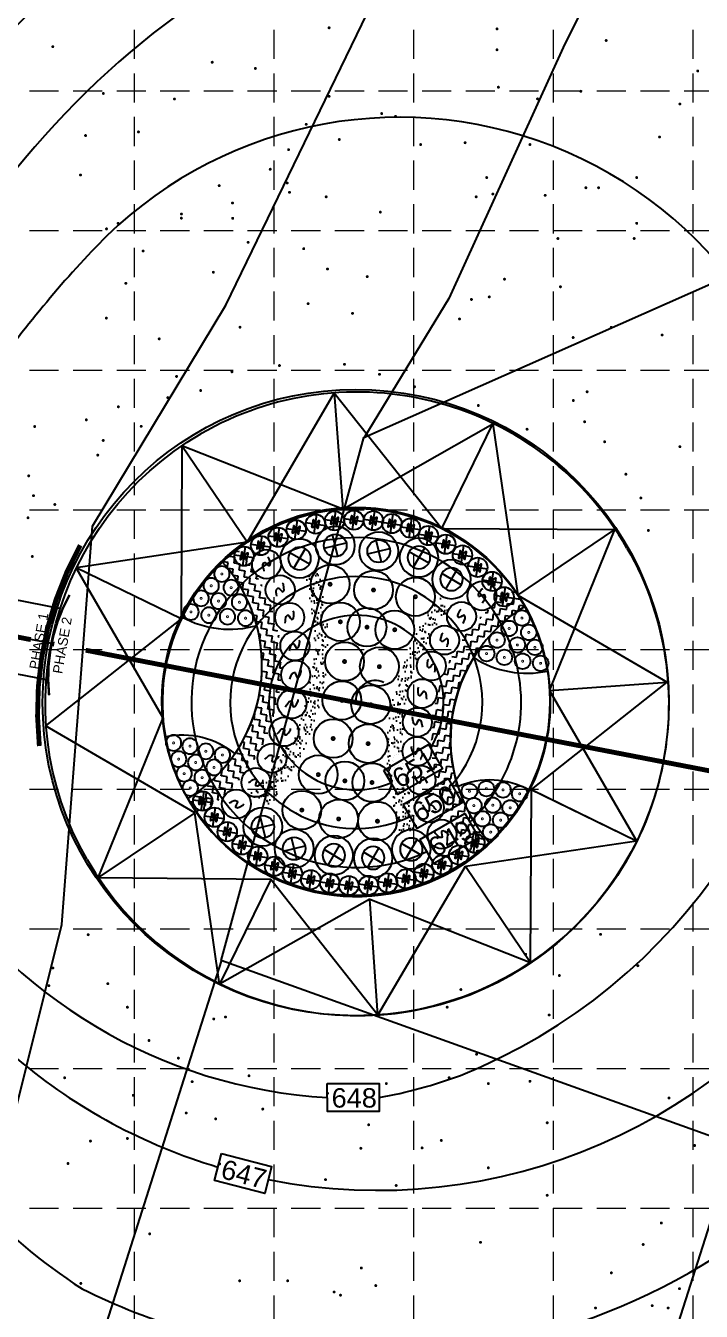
# Model space of a CAD drawing. Header units: inches. Extents: x 2525137 to 2526060, y 7086153 to 7086731.
# Drawn here: x 2525673.7 to 2525743.4, y 7086416.7 to 7086549.3 of the extents above; entities that cross this region are included whole.
import ezdxf

# ---------------------------------------------------------------- set-up
doc = ezdxf.new("R2010")
doc.units = ezdxf.units.IN
doc.header["$MEASUREMENT"] = 0
for name, pattern in [('ARCHSP(flr1-1)$0$CLUB$0$HIDDEN2', [0.1875, 0.125, -0.0625]), ('CENTERX2', [4, 2.5, -0.5, 0.5, -0.5]), ('HIDDEN', [0.375, 0.25, -0.125])]:
    doc.linetypes.add(name, pattern=pattern)
for name, color, linetype in [('E-BREAKLINE', 5, 'Continuous'), ('GRID', 254, 'HIDDEN'), ('HS-CJ', 1, 'Continuous'), ('HS-PHASE2HATCH', 14, 'Continuous'), ('HS-PHASELINE', 14, 'Continuous'), ('HS-PHASELRG', 1, 'Continuous'), ('hs-sidewalk', 3, 'Continuous'), ('HS-WALKCL', 14, 'CENTERX2'), ('LS-CB', 7, 'Continuous'), ('LS-CONTTXT', 14, 'Continuous'), ('ls-defpoint', 6, 'Continuous'), ('LS-DYH', 7, 'Continuous'), ('LS-GRASS', 7, 'Continuous'), ('ls-groundcover', 14, 'Continuous'), ('LS-JSG', 7, 'Continuous'), ('LS-LIR', 15, 'Continuous'), ('LS-LOR', 2, 'Continuous'), ('LS-MPL', 7, 'Continuous'), ('PC', 35, 'Continuous')]:
    doc.layers.add(name, color=color, linetype=linetype)
doc.styles.get("Standard").update_dxf_attribs({"font": 'ARIAL.TTF'})

# ---------------------------------------------------------------- blocks, each defined once
blk = doc.blocks.new('GRASS')
at = {"layer": 'LS-GRASS', "const_width": 0.15}
blk.add_lwpolyline([(-0.07500000000004547, 0, 1), (0.07500000000004547, 0, 1)], format="xyb", close=True, dxfattribs=at)
blk = doc.blocks.new('DYH')
at = {"layer": 'LS-DYH', "color": 15}
for p, q in [((0, -1.000000000029104), (0, 0.9999999999708962)), ((-1, -2.91038304567337e-11), (1, -2.91038304567337e-11))]:
    blk.add_line(p, q, dxfattribs=at)
at = {"layer": 'LS-DYH'}
blk.add_circle((0, -2.91038304567337e-11), 1, dxfattribs=at)
for points, start_tangent in [([(0, -2.91038304567337e-11), (-0.3085591752860637, 0.4094454002060957), (-0.3085591752860637, -2.91038304567337e-11)], (-0.4712836108171112, 0.8819817221321458)), ([(0, 0), (-0.3085591752860637, -0.4094454002351995), (-0.3085591752860637, 0)], (-0.4712836108171112, -0.8819817221321458)), ([(0, -2.91038304567337e-11), (0.3085591752860637, 0.4094454002060957), (0.3085591752860637, -2.91038304567337e-11)], (0.4712836108171112, 0.8819817221321458)), ([(0, 0), (0.3085591752860637, -0.4094454002351995), (0.3085591752860637, 0)], (0.4712836108171112, -0.8819817221321458))]:
    blk.add_spline(points, degree=3, dxfattribs=dict(at, start_tangent=start_tangent))
blk = doc.blocks.new('JSG')
blk.add_circle((0, 0), 2)
at = {"layer": 'LS-JSG', "color": 14}
for p, q in [((-1.166666666665151, 0), (1.16666666666697, -3.637978807091713e-12)), ((-9.094947017729282e-13, -1.166666666667879), (9.094947017729282e-13, 1.166666666667879))]:
    blk.add_line(p, q, dxfattribs=at)
blk.add_circle((0, 0), 1.166666666665855, dxfattribs=at)
blk = doc.blocks.new('CB')
at = {"layer": 'LS-CB', "color": 15, "const_width": 0.09999999999999999, "flags": 128}
blk.add_lwpolyline([(-0.09999999999999432, 0, 1), (0.09999999999999432, 0, 1)], format="xyb", close=True, dxfattribs=at)
at = {"layer": 'LS-CB'}
blk.add_circle((0, 0), 0.8, dxfattribs=at)

msp = doc.modelspace()

# ---------------------------------------------------------------- hatches: boundary and pattern name
at = {"layer": 'ls-groundcover'}
h = msp.add_hatch(dxfattribs=at)
h.set_pattern_fill('AR-SAND', color=256, scale=0.5, style=0)
h.set_pattern_definition([(37.50000000000001, (101.012099572923, 283.4567779321223), (-0.03149667905480408, 0.9634118845065793), [0, -0.76, 0, -0.85, 0, -0.8125]), (7.499999999999999, (101.012099572923, 283.4567779321223), (0.8848883526338636, 1.41107303261487), [0, -0.41, 0, -0.685, 0, -0.2625]), (327.5, (100.3970995726995, 283.4567779321223), (1.557070930875748, 0.002829526768482249), [0, -0.25, 0, -0.9, 0, -1.175]), (317.5, (100.3970995726995, 283.4567779321223), (1.503063302286147, 0.4388377824671246), [0, -0.125, 0, -0.59, 0, -0.675])])
edge = h.paths.add_edge_path()
edge.add_arc((2525678.264651628, 7086485.85730562), 26.6028936948572, 319.7203589103082, 375.2752324416162)
edge.add_line((2525703.927702178, 7086492.865999466), (2525702.402875371, 7086492.372453983))
edge.add_arc((2525681.620625226, 7086485.70627552), 21.82521148528444, 314.3023443673337, 377.7843226526849, ccw=False)
edge.add_line((2525696.864325651, 7086470.086753961), (2525698.573983763, 7086468.674611386))
edge.add_line((2525698.573983764, 7086468.674611385), (2525698.559948826, 7086468.658036315))
h = msp.add_hatch(dxfattribs=at)
h.set_pattern_fill('AR-SAND', color=256, scale=0.5, style=0)
h.set_pattern_definition([(37.50000000000001, (105.5541846877895, 282.5786763876677), (-0.03149667905480408, 0.9634118845065793), [0, -0.76, 0, -0.85, 0, -0.8125]), (7.499999999999999, (105.5541846877895, 282.5786763876677), (0.8848883526338636, 1.41107303261487), [0, -0.41, 0, -0.685, 0, -0.2625]), (327.5, (104.939184687566, 282.5786763876677), (1.557070930875748, 0.002829526768482249), [0, -0.25, 0, -0.9, 0, -1.175]), (317.5, (104.939184687566, 282.5786763876677), (1.503063302286147, 0.4388377824671246), [0, -0.125, 0, -0.59, 0, -0.675])])
edge = h.paths.add_edge_path()
edge.add_arc((2525737.579820484, 7086474.414587704), 26.6028936948572, 142.8867370134107, 198.4416105447188, ccw=False)
edge.add_line((2525716.365495204, 7086490.466576859), (2525717.597308059, 7086489.441237391))
edge.add_arc((2525734.408493704, 7086475.522764286), 21.82521148528444, 140.3776468023421, 203.8596250876932)
edge.add_line((2525714.448481785, 7086466.694526604), (2525712.336215731, 7086466.019686156))
edge.add_line((2525712.336215731, 7086466.019686156), (2525712.343077848, 7086465.999079755))
at = {"layer": 'LS-LIR'}
h = msp.add_hatch(dxfattribs=at)
h.set_pattern_fill('ZIGZAG', scale=5, angle=-8.35572367637687, style=0)
h.set_pattern_definition([(171.6442763236231, (3995151.165297314, -291488.7365134638), (-0.5275415115120135, 0.7091896457447897), [0.6249999999999996, -0.6249999999999996]), (81.64427632362313, (3995150.546931735, -291488.6456893971), (0.7091896457447896, 0.5275415115120135), [0.625, -0.625])])
edge = h.paths.add_edge_path()
edge.add_line((2525691.516668735, 7086467.911784443), (2525690.439134725, 7086469.596926116))
edge.add_arc((2525681.955216427, 7086483.308462232), 16.12399120394773, 301.7468643757194, 401.5416882817192)
edge.add_line((2525694.023594974, 7086494.001325817), (2525695.54018506, 7086495.305448704))
edge.add_arc((2525681.955216444, 7086483.308462237), 18.12399118880063, 301.84059087964306, 401.4479617412353, ccw=False)
h = msp.add_hatch(dxfattribs=at)
h.set_pattern_fill('ZIGZAG', scale=5, angle=-8.35572367637687, style=0)
h.set_pattern_definition([(351.6442763236231, (-1003222.36341466, 442660.4925744031), (0.7091896457447897, 0.5275415115120135), [0.625, -0.625]), (81.64427632362313, (-1003221.745049081, 442660.4017503364), (-0.5275415115120133, 0.7091896457447897), [0.625, -0.625])])
edge = h.paths.add_edge_path()
edge.add_line((2525720.063613992, 7086463.718876944), (2525721.580204078, 7086465.022999832))
edge.add_arc((2525733.648582626, 7086475.715863414), 16.12399120394773, 121.74686436552699, 221.5416882715269, ccw=False)
edge.add_line((2525725.164664329, 7086489.427399533), (2525724.08713032, 7086491.112541205))
edge.add_arc((2525733.648582611, 7086475.715863424), 18.12399118880063, 121.840590906011, 221.4479617676032)

# ---------------------------------------------------------------- linework, layer by layer
for centre in [(2525698.552578122, 7086493.778830687), (2525699.953432083, 7086491.129284695), (2525720.762983606, 7086490.516619095), (2525700.934477466, 7086488.297317933), (2525718.65941269, 7086488.381794704), (2525716.905464327, 7086485.951537326), (2525701.472831377, 7086485.348986058), (2525715.542049382, 7086483.282532742), (2525701.555936703, 7086482.353058942), (2525714.600969526, 7086480.437035512), (2525701.181855014, 7086479.379416618), (2525714.104175454, 7086477.481416891), (2525700.359311768, 7086476.497419327), (2525699.107492796, 7086473.774289685), (2525714.063254894, 7086474.484616716), (2525697.455596788, 7086471.273544724), (2525714.47916232, 7086471.516535385), (2525695.442154238, 7086469.053514346), (2525715.342196684, 7086468.646403425), (2525716.632227703, 7086465.941166697)]:
    msp.add_circle(centre, 1.5)
msp.add_arc((2525709.75945521, 7086479.773429251), 2.005115974797174, 64.34314265636716, 183.7836271618424)
at = {"layer": 'E-BREAKLINE', "color": 35, "linetype": 'Continuous', "lineweight": -3}
for points in [[(2525818.365570001, 7086566.81806001, 647.7341400000005), (2525818.365570001, 7086566.81806001, 647.7341400000005), (2525816.744790001, 7086514.043690009, 646.64168), (2525815.988110004, 7086503.685760006, 646.30639), (2525798.880750005, 7086437.266330007, 645.18164), (2525784.540570003, 7086389.773250009, 644.26549), (2525769.897420003, 7086360.164610003, 643.9888100000003), (2525730.666420003, 7086364.870080009, 643.3349400000004), (2525718.311410003, 7086339.144120003, 642.3710600000002), (2525664.452380003, 7086340.49882, 641.74082), (2525657.656310005, 7086353.60438001, 641.48902), (2525664.818450005, 7086406.070920003, 642.38033), (2525677.449020003, 7086456.612240009, 644.07808), (2525680.618690003, 7086497.68496001, 644.6983700000001), (2525694.352120005, 7086520.484480003, 644.57258), (2525714.336020004, 7086561.718830002, 645.4863499999999), (2525739.209900005, 7086567.222530003, 646.6153300000001), (2525818.365570001, 7086566.81806001, 647.7341400000005)], [(2525739.208500003, 7086567.224830006, 646.6234), (2525729.313740002, 7086547.439670007, 650.73498), (2525717.353490003, 7086521.176050006, 653.1433099999999), (2525708.593530003, 7086506.773420007, 653.2872)], [(2525785.552740003, 7086540.945660003, 650.0909800000002), (2525782.193450003, 7086503.859770009, 652.86653), (2525799.292030003, 7086493.729170009, 652.7986800000003), (2525783.612380004, 7086445.132980007, 654.5134700000001), (2525746.737570003, 7086433.931890006, 652.8707700000004), (2525693.866440003, 7086452.918180007, 653.2055), (2525708.568290003, 7086506.836770009, 653.28233), (2525785.552740003, 7086540.945660003, 650.0909800000002)], [(2525693.863380003, 7086452.855410007, 653.2205200000001), (2525678.199980003, 7086403.462220009, 648.2099300000004), (2525666.603920003, 7086353.810380002, 643.2679600000001), (2525664.458910003, 7086340.396610003, 641.6855200000002)], [(2525718.456320005, 7086339.020710009, 642.386), (2525725.441260003, 7086366.731520006, 644.8900699999999), (2525746.783730004, 7086433.662190002, 652.82486)]]:
    msp.add_polyline3d(points, dxfattribs=at)
at = {"layer": 'GRID', "color": 252, "linetype": 'HIDDEN', "lineweight": 0, "ltscale": 12}
for p, q in [((2525684.897713528, 7086715.387928879), (2525684.897713528, 7086211.324328709)), ((2525699.297713525, 7086715.387928879), (2525699.297713525, 7086211.324328709)), ((2525713.697713522, 7086715.387928879), (2525713.697713522, 7086211.324328709)), ((2525728.097713519, 7086715.387928879), (2525728.097713519, 7086211.324328709)), ((2525742.497713516, 7086715.387928879), (2525742.497713516, 7086211.324328709)), ((2525152.097713634, 7086542.587928704), (2526044.897713455, 7086542.587928704)), ((2525152.097713634, 7086528.18792869), (2526044.897713455, 7086528.18792869)), ((2525152.097713634, 7086513.787928674), (2526044.897713455, 7086513.787928674)), ((2525152.097713634, 7086499.38792866), (2526044.897713455, 7086499.38792866)), ((2525152.097713634, 7086484.987928646), (2526044.897713455, 7086484.987928646)), ((2525152.097713634, 7086470.587928631), (2526044.897713455, 7086470.587928631)), ((2525152.097713634, 7086456.187928616), (2526044.897713455, 7086456.187928616)), ((2525152.097713634, 7086441.787928602), (2526044.897713455, 7086441.787928602)), ((2525152.097713634, 7086427.387928587), (2526044.897713455, 7086427.387928587))]:
    msp.add_line(p, q, dxfattribs=at)
at = {"layer": 'HS-CJ', "color": 7}
for p, q in [((2525705.538750922, 7086511.438219294), (2525696.544338673, 7086496.042943628)), ((2525705.538750923, 7086511.438219292), (2525706.398861201, 7086499.462869279)), ((2525705.538750922, 7086511.438219292), (2525716.614960845, 7086497.465691309)), ((2525706.398861201, 7086499.462869277), (2525721.880414688, 7086508.26212779)), ((2525716.614960845, 7086497.46569131), (2525721.880414687, 7086508.262127792)), ((2525721.880414688, 7086508.26212779), (2525724.448441732, 7086490.597833997)), ((2525689.808535288, 7086505.988646097), (2525689.758006637, 7086488.138730552)), ((2525706.398861201, 7086499.462869277), (2525689.808535289, 7086505.988646098)), ((2525696.544338675, 7086496.042943629), (2525689.808535289, 7086505.988646099)), ((2525716.614960845, 7086497.465691309), (2525734.4446649, 7086497.340719983)), ((2525724.448441732, 7086490.597833997), (2525734.444664899, 7086497.340719984)), ((2525727.759613567, 7086480.811970626), (2525734.444664899, 7086497.340719984)), ((2525696.544338673, 7086496.042943628), (2525678.910555541, 7086493.404069453)), ((2525687.860391282, 7086477.983631497), (2525678.91055554, 7086493.404069454)), ((2525689.758006637, 7086488.138730552), (2525678.91055554, 7086493.404069454)), ((2525676.377476468, 7086485.587430319), (2525653.936497299, 7086489.925949286)), ((2525724.448441732, 7086490.597833997), (2525739.864920856, 7086481.600378271)), ((2525689.758006637, 7086488.138730552), (2525675.760683683, 7086477.116228584)), ((2525725.851207213, 7086470.544254719), (2525739.864920857, 7086481.600378274)), ((2525727.735318798, 7086480.751901957), (2525739.864920857, 7086481.600378274)), ((2525727.767739762, 7086480.695800602), (2525736.688829357, 7086465.258714508)), ((2525687.863317105, 7086477.94180468), (2525681.147481813, 7086461.425539275)), ((2525691.156250648, 7086468.149789081), (2525675.760683683, 7086477.116228584)), ((2525725.712410783, 7086470.611946143), (2525736.688829355, 7086465.258714506)), ((2525725.767421552, 7086452.694464296), (2525725.851207213, 7086470.544254719)), ((2525725.851207213, 7086470.544254719), (2525736.688829358, 7086465.258714508)), ((2525691.156250648, 7086468.149789081), (2525681.147481812, 7086461.425539274)), ((2525693.691361977, 7086450.480741321), (2525691.156250648, 7086468.149789081)), ((2525719.050160208, 7086462.652699328), (2525736.688829359, 7086465.258714509)), ((2525710.02707984, 7086447.274208335), (2525719.050160208, 7086462.652699328)), ((2525719.050160209, 7086462.652699326), (2525725.767421552, 7086452.694464294)), ((2525698.976922078, 7086461.267348724), (2525681.147481811, 7086461.425539276)), ((2525698.976922078, 7086461.267348723), (2525693.691361978, 7086450.48074132)), ((2525710.02707984, 7086447.274208334), (2525698.976922078, 7086461.267348724)), ((2525709.21159924, 7086459.252680236), (2525693.691361978, 7086450.480741321)), ((2525709.189282943, 7086459.251140081), (2525725.767421551, 7086452.694464296)), ((2525710.02707984, 7086447.274208335), (2525709.211599239, 7086459.252680234))]:
    msp.add_line(p, q, dxfattribs=at)
at = {"layer": 'HS-PHASE2HATCH', "color": 7}
for centre, radius in [((2525707.750395328, 7086479.508552591), 32.28849304086147), ((2525707.758709654, 7086479.641114123), 20.00797214267906)]:
    msp.add_circle(centre, radius, dxfattribs=at)
at = {"layer": 'HS-PHASELINE', "const_width": 0.5}
msp.add_lwpolyline([(2525679.336970322, 7086495.727510155, 0.1537446310532103), (2525675.122832434, 7086475.030042567)], format="xyb", dxfattribs=at)
at = {"layer": 'HS-PHASELRG', "color": 7, "const_width": 0.25}
msp.add_lwpolyline([(2525678.234827119, 7086490.610416793, 0.1537446310532103), (2525676.127758175, 7086480.261682999)], format="xyb", dxfattribs=at)
at = {"layer": 'hs-sidewalk', "color": 7}
for p, q in [((2525665.805438814, 7086491.450764125), (2525677.171867542, 7086489.253290282)), ((2525664.335040984, 7086484.096160117), (2525675.84023812, 7086481.871858157))]:
    msp.add_line(p, q, dxfattribs=at)
for points in [[(2525735.711345943, 7086495.432614497, 0.4142135623985404), (2525691.784175037, 7086507.221861945)], [(2525680.046832658, 7086463.32462822, -0.4136684891903864), (2525691.784175037, 7086507.221861945)], [(2525726.708311194, 7086486.03501481, 0.9999999999999999), (2525688.895501081, 7086472.989272541, 0.9999999999999999), (2525726.7083112, 7086486.03501479)], [(2525735.711345942, 7086495.4326145, -0.4142135623985404), (2525723.9220985, 7086451.505443592)], [(2525680.046832658, 7086463.32462822, 0.4136684528301929), (2525723.922098501, 7086451.505443591)]]:
    msp.add_lwpolyline(points, format="xyb", dxfattribs=at)
msp.add_circle((2525707.801906138, 7086479.512143675), 19.99999999960723, dxfattribs=at)
at = {"layer": 'hs-sidewalk', "color": 7, "extrusion": (0, 0, -1)}
for centre, major_axis, ratio, start_param, end_param in [((2525707.801895682, 7086479.512142937), (18.93295224218009, 97.93065484616103), 0.8152967275196318, 4.943308073192192, 10.76465519443489), ((2525707.801895682, 7086479.512142939), (17.79329643245326, 92.03578761583368), 0.8034990398975891, 4.815687803517199, 10.89227547291888)]:
    msp.add_ellipse(centre, major_axis=major_axis, ratio=ratio, start_param=start_param, end_param=end_param, dxfattribs=at)
at = {"layer": 'HS-WALKCL', "ltscale": 0.15}
msp.add_open_spline([(2525633.19216378, 7086504.03510045), (2525634.289252365, 7086507.937179931), (2525635.583593862, 7086511.774779497), (2525639.712793556, 7086522.205939821), (2525642.959980028, 7086528.591310309), (2525650.497963597, 7086540.437831692), (2525654.788524491, 7086545.898568865), (2525664.207346278, 7086555.617468507), (2525669.335405815, 7086559.875275047), (2525680.180470396, 7086566.962856037), (2525685.897318112, 7086569.792196135), (2525697.633592006, 7086573.861503998), (2525703.652647221, 7086575.100838613), (2525715.675945112, 7086575.908725312), (2525721.679235092, 7086575.476794495), (2525733.341394232, 7086572.959415368), (2525738.999090583, 7086570.874263049), (2525749.662499489, 7086565.171133214), (2525754.667619969, 7086561.553989453), (2525763.769387781, 7086552.992108215), (2525767.865975092, 7086548.048050455), (2525774.954015114, 7086537.097169711), (2525777.945475792, 7086531.090785331), (2525782.685633984, 7086518.323094616), (2525784.434269492, 7086511.562200013), (2525786.610764046, 7086497.624372131), (2525787.038564507, 7086490.447922519), (2525786.557127222, 7086476.035718815), (2525785.647907098, 7086468.800503219), (2525782.538772021, 7086454.62989724), (2525780.338975837, 7086447.695046525), (2525774.755647066, 7086434.470305027), (2525771.372318584, 7086428.180901495), (2525763.584557422, 7086416.562591296), (2525759.180360821, 7086411.234088148), (2525749.56232199, 7086401.810075653), (2525744.348672951, 7086397.71492219), (2525733.365298128, 7086390.97592175), (2525727.595734902, 7086388.33253127), (2525715.791138707, 7086384.649662978), (2525709.756533523, 7086383.610832273), (2525697.742102173, 7086383.20743601), (2525691.763295835, 7086383.843284874), (2525680.18938408, 7086386.759175016), (2525674.595414827, 7086389.038819372), (2525664.093700742, 7086395.109973213), (2525659.186461233, 7086398.900638406), (2525650.307543763, 7086407.780154439), (2525646.335896655, 7086412.868362695), (2525639.517588738, 7086424.072194034), (2525636.670928218, 7086430.187392595), (2525632.233068426, 7086443.132961753), (2525630.641935831, 7086449.962913961), (2525628.785756145, 7086463.996184104), (2525628.520761324, 7086471.199009492), (2525629.037687058, 7086480.462334767), (2525629.206132135, 7086482.515698127), (2525629.428105952, 7086484.565519767)], degree=3, knots=[4.8156878035172, 4.8156878035172, 4.8156878035172, 4.8156878035172, 4.942378342151576, 4.942378342151576, 5.168741964948465, 5.168741964948465, 5.395105587745354, 5.395105587745354, 5.621469210542243, 5.621469210542243, 5.847832833339131, 5.847832833339131, 6.07419645613602, 6.07419645613602, 6.300560078932909, 6.300560078932909, 6.526923701729798, 6.526923701729798, 6.753287324526687, 6.753287324526687, 6.979650947323575, 6.979650947323575, 7.206014570120464, 7.206014570120464, 7.432378192917353, 7.432378192917353, 7.658741815714242, 7.658741815714242, 7.885105438511131, 7.885105438511131, 8.11146906130802, 8.11146906130802, 8.337832684104908, 8.337832684104908, 8.564196306901797, 8.564196306901797, 8.790559929698686, 8.790559929698686, 9.016923552495575, 9.016923552495575, 9.243287175292464, 9.243287175292464, 9.469650798089353, 9.469650798089353, 9.696014420886241, 9.696014420886241, 9.92237804368313, 9.92237804368313, 10.14874166648002, 10.14874166648002, 10.37510528927691, 10.37510528927691, 10.6014689120738, 10.6014689120738, 10.82783253487069, 10.82783253487069, 10.89227547291888, 10.89227547291888, 10.89227547291888, 10.89227547291888], dxfattribs=at)
at = {"layer": 'LS-CONTTXT'}
for points in [[(2525710.634090128, 7086472.513435805), (2525715.262098629, 7086475.182928702), (2525716.70060716, 7086472.689035678), (2525712.072598657, 7086470.019542782)], [(2525712.652997178, 7086469.002916883), (2525717.28100568, 7086471.672409778), (2525718.719514211, 7086469.178516755), (2525714.091505708, 7086466.509023858)], [(2525714.36098133, 7086465.39597737), (2525718.988989831, 7086468.065470266), (2525720.427498362, 7086465.571577243), (2525715.799489859, 7086462.902084346)], [(2525704.814937248, 7086440.220379435), (2525710.157653058, 7086440.226920992), (2525710.161178105, 7086437.347893939), (2525704.818462294, 7086437.341352381)], [(2525693.897319819, 7086433.013111108), (2525699.072287132, 7086431.684815837), (2525698.356509211, 7086428.896183346), (2525693.181541896, 7086430.224478617)]]:
    msp.add_lwpolyline(points, close=True, dxfattribs=at)
at = {"layer": 'ls-defpoint', "color": 7, "linetype": 'ARCHSP(flr1-1)$0$CLUB$0$HIDDEN2', "const_width": 0.5}
for points in [[(2525352.063532574, 7086548.287108701), (2525674.252519978, 7086485.998250156)], [(2525676.383376577, 7086485.586291242), (2525676.664262511, 7086485.531987511)], [(2525679.904411902, 7086484.90556881), (2525875.518575228, 7086447.087445208)]]:
    msp.add_lwpolyline(points, dxfattribs=at)
at = {"layer": 'LS-LIR'}
for points in [[(2525689.839062449, 7086488.293620828, 0.1591426986347142), (2525688.118352083, 7086475.999972542, -0.2321613668281284), (2525695.270507419, 7086474.215271475, 0.2178421869467288), (2525697.542248911, 7086487.434902675, -0.1981068382566191), (2525689.839062449, 7086488.293620828)], [(2525727.531202078, 7086482.757488905, -0.1591426986347142), (2525725.644176657, 7086470.488268579, 0.2321613668281284), (2525718.280898003, 7086470.835559973, -0.2178421869467288), (2525719.906433192, 7086484.150104419, 0.1981068382566191), (2525727.531202078, 7086482.757488905)]]:
    msp.add_lwpolyline(points, format="xyb", close=True, dxfattribs=at)
at = {"layer": 'LS-LOR', "color": 7, "const_width": 0.235}
for points in [[(2525705.231689222, 7086491.685349414, -1), (2525704.971846594, 7086491.737376418, -1)], [(2525706.29073461, 7086487.811970062, -1), (2525706.030891982, 7086487.863997065, -1)], [(2525709.03501726, 7086487.256942476, -1), (2525708.775174632, 7086487.30896948, -1)], [(2525706.719385718, 7086483.717438581, -1), (2525706.459543091, 7086483.769465585, -1)], [(2525706.447743451, 7086479.704127081, -1), (2525706.187900824, 7086479.756154085, -1)], [(2525705.546597504, 7086475.777374471, -1), (2525705.286754876, 7086475.829401474, -1)], [(2525704.011125465, 7086472.057509689, -1), (2525703.751282837, 7086472.109536693, -1)], [(2525706.756534264, 7086471.410357558, -1), (2525706.496691637, 7086471.462384562, -1)], [(2525702.320216454, 7086468.397725947, -1), (2525702.060373826, 7086468.449752951, -1)], [(2525706.11093137, 7086467.484551615, -1), (2525705.851088742, 7086467.536578619, -1)]]:
    msp.add_lwpolyline(points, format="xyb", close=True, dxfattribs=at)
at = {"layer": 'LS-LOR', "color": 7, "const_width": 0.235, "flags": 128}
for points in [[(2525709.444029618, 7086491.126399716, 1), (2525709.707858271, 7086491.101511126, 1)], [(2525713.763979866, 7086490.432146835, 1), (2525714.027808519, 7086490.407258245, 1)], [(2525711.635865674, 7086487.02688991, 1), (2525711.899694327, 7086487.00200132, 1)], [(2525710.047928388, 7086483.228550143, 1), (2525710.311757041, 7086483.203661553, 1)], [(2525709.154062588, 7086479.306629355, 1), (2525709.417891241, 7086479.281740765, 1)], [(2525708.888003593, 7086475.286596682, 1), (2525709.151832246, 7086475.261708092, 1)], [(2525709.288970951, 7086471.282312282, 1), (2525709.552799603, 7086471.257423692, 1)], [(2525709.856086826, 7086467.29087521, 1), (2525710.119915479, 7086467.26598662, 1)]]:
    msp.add_lwpolyline(points, format="xyb", close=True, dxfattribs=at)
at = {"layer": 'LS-LOR', "color": 7}
for centre, radius in [((2525707.801899527, 7086479.512162825), 19.99443724001929), ((2525705.101767908, 7086491.711362916), 2), ((2525709.575943945, 7086491.113955421), 2), ((2525713.895894193, 7086490.41970254), 2), ((2525706.160813296, 7086487.837983564), 2), ((2525708.905095946, 7086487.282955978), 2), ((2525711.767780001, 7086487.014445615), 2), ((2525706.589464405, 7086483.743452083), 2), ((2525710.179842714, 7086483.216105848), 2), ((2525706.317822137, 7086479.730140583), 2), ((2525709.285976915, 7086479.29418506), 2), ((2525705.41667619, 7086475.803387973), 2), ((2525709.019917919, 7086475.274152387), 2), ((2525703.881204151, 7086472.083523191), 2), ((2525706.626612951, 7086471.43637106), 2), ((2525709.420885277, 7086471.269867987), 2), ((2525702.19029514, 7086468.423739449), 2), ((2525705.981010056, 7086467.510565117), 2), ((2525709.988001152, 7086467.278430915), 2)]:
    msp.add_circle(centre, radius, dxfattribs=at)
for centre, start, end in [((2525681.955216427, 7086483.308462233), 301.7468643925181, 41.54168828068914), ((2525733.648582626, 7086475.715863415), 121.7468643417529, 221.5416882806891)]:
    msp.add_arc(centre, 16.12399120402702, start, end, dxfattribs=at)
at = {"layer": 'LS-MPL', "color": 14}
for points in [[(2525698.299231386, 7086493.07291608), (2525698.253300202, 7086493.284005658), (2525698.19992051, 7086493.446211236), (2525698.169889581, 7086493.623137814), (2525698.169322874, 7086493.753358458), (2525698.27686171, 7086493.919134559), (2525698.361622307, 7086493.939962965), (2525698.467236199, 7086493.876002392), (2525698.628713172, 7086493.749355516), (2525698.775459943, 7086493.646058583), (2525698.851609613, 7086493.628803945), (2525698.927193204, 7086493.741778805), (2525698.956090719, 7086493.825293514), (2525698.908263597, 7086494.056286749), (2525698.798454745, 7086494.411408128), (2525698.692948414, 7086494.515577713)], [(2525699.595543795, 7086490.470182295), (2525699.582292865, 7086490.68580441), (2525699.554236272, 7086490.854246887), (2525699.551497841, 7086491.03368315), (2525699.570767657, 7086491.162471392), (2525699.702296596, 7086491.309938186), (2525699.789240408, 7086491.317616392), (2525699.883882703, 7086491.238318946), (2525700.024190749, 7086491.088559483), (2525700.153496095, 7086490.96412075), (2525700.226130145, 7086490.935471323), (2525700.318035979, 7086491.035618794), (2525700.359314041, 7086491.113759018), (2525700.347220199, 7086491.349341377), (2525700.292769643, 7086491.717042768), (2525700.204356656, 7086491.836063909)], [(2525720.802643187, 7086489.767668417), (2525720.907333675, 7086489.956635041), (2525721.005101398, 7086490.096640445), (2525721.084739543, 7086490.257459091), (2525721.122727506, 7086490.382016917), (2525721.067399796, 7086490.571714469), (2525720.992208304, 7086490.616036257), (2525720.872663026, 7086490.585146529), (2525720.681588474, 7086490.510281583), (2525720.511336317, 7086490.4535447), (2525720.43344122, 7086490.458915791), (2525720.39353603, 7086490.588853369), (2525720.389873812, 7086490.677150374), (2525720.502103498, 7086490.884634846), (2525720.7093904, 7086491.193181952), (2525720.840394838, 7086491.262613398)], [(2525700.480395374, 7086487.700401312), (2525700.500133776, 7086487.915526574), (2525700.498054703, 7086488.08627703), (2525700.522672645, 7086488.264037622), (2525700.561329515, 7086488.388389477), (2525700.713780642, 7086488.514107297), (2525700.800879704, 7086488.508456211), (2525700.88234287, 7086488.415671506), (2525700.9982093, 7086488.246292597), (2525701.107057175, 7086488.103614599), (2525701.174481413, 7086488.064238631), (2525701.280565785, 7086488.149222772), (2525701.333261583, 7086488.220165889), (2525701.357183112, 7086488.454842408), (2525701.35936091, 7086488.826547176), (2525701.290103502, 7086488.957643704)], [(2525718.812659454, 7086487.647618002), (2525718.887353276, 7086487.850323), (2525718.962660852, 7086488.003583595), (2525719.01688086, 7086488.174653937), (2525719.035458205, 7086488.303543888), (2525718.951888736, 7086488.482603824), (2525718.870824873, 7086488.514958599), (2525718.75737766, 7086488.466224845), (2525718.579931901, 7086488.363136306), (2525718.420305165, 7086488.281135231), (2525718.342500614, 7086488.274581869), (2525718.28327401, 7086488.396927313), (2525718.266208693, 7086488.483636874), (2525718.345533902, 7086488.705791819), (2525718.50341797, 7086489.042306006), (2525718.622321593, 7086489.130876976)], [(2525700.933146951, 7086484.8281783), (2525700.985414287, 7086485.037788912), (2525701.009361228, 7086485.20686459), (2525701.060761328, 7086485.378803244), (2525701.117903579, 7086485.495818201), (2525701.287720972, 7086485.596854681), (2525701.372943696, 7086485.578006113), (2525701.439327605, 7086485.473898353), (2525701.528049833, 7086485.288850763), (2525701.613901358, 7086485.131261465), (2525701.674543114, 7086485.082077402), (2525701.792331606, 7086485.149915956), (2525701.85521601, 7086485.212007217), (2525701.914594939, 7086485.440304067), (2525701.973350294, 7086485.807342192), (2525701.924863893, 7086485.947456278)], [(2525717.168723793, 7086485.24925928), (2525717.211678715, 7086485.460974555), (2525717.262769593, 7086485.623915536), (2525717.290306781, 7086485.801247356), (2525717.289040192, 7086485.931463073), (2525717.179178224, 7086486.095708818), (2525717.094132805, 7086486.115341904), (2525716.989429814, 7086486.049900842), (2525716.829751772, 7086485.92099325), (2525716.684473753, 7086485.815640659), (2525716.60857454, 7086485.7973157), (2525716.531407984, 7086485.909215301), (2525716.501337616, 7086485.992314916), (2525716.545908086, 7086486.223958569), (2525716.650706673, 7086486.580590639), (2525716.754736052, 7086486.686235215)], [(2525715.909181019, 7086482.628533995), (2525715.919395117, 7086482.844321287), (2525715.945077604, 7086483.013142052), (2525715.945289667, 7086483.192599084), (2525715.924208686, 7086483.321103284), (2525715.79061675, 7086483.466703804), (2525715.703573461, 7086483.473157259), (2525715.61005689, 7086483.392535302), (2525715.471871057, 7086483.240815429), (2525715.344330367, 7086483.114568673), (2525715.272106841, 7086483.084899547), (2525715.178800243, 7086483.183743246), (2525715.136426217, 7086483.261294615), (2525715.145202342, 7086483.497023884), (2525715.194471018, 7086483.86545539), (2525715.281199669, 7086483.98570941)], [(2525700.943238089, 7086481.920507894), (2525701.026815223, 7086482.119714687), (2525701.076229614, 7086482.283171894), (2525701.153212965, 7086482.44527814), (2525701.227507756, 7086482.552226826), (2525701.41073042, 7086482.626225286), (2525701.492088986, 7086482.594618879), (2525701.541845231, 7086482.481616379), (2525701.601353812, 7086482.285216345), (2525701.662206498, 7086482.11639152), (2525701.714651303, 7086482.058546579), (2525701.841396496, 7086482.107657213), (2525701.913002727, 7086482.159448339), (2525702.006454042, 7086482.37604049), (2525702.120416486, 7086482.729850805), (2525702.093832037, 7086482.875714287)], [(2525715.063409985, 7086479.846570592), (2525715.040645014, 7086480.06139666), (2525715.040320064, 7086480.232159464), (2525715.013202056, 7086480.409555869), (2525714.972798397, 7086480.533351191), (2525714.818592527, 7086480.656910353), (2525714.731581653, 7086480.650033649), (2525714.651432779, 7086480.556111304), (2525714.53796234, 7086480.385118019), (2525714.431133867, 7086480.240921804), (2525714.364270643, 7086480.200600543), (2525714.257000381, 7086480.28408281), (2525714.20331107, 7086480.354277047), (2525714.176088146, 7086480.588593545), (2525714.168677721, 7086480.960230818), (2525714.236082695, 7086481.092289357)], [(2525700.510433414, 7086479.045211539), (2525700.623370907, 7086479.229368011), (2525700.697100158, 7086479.383394106), (2525700.797871122, 7086479.531886813), (2525700.887585524, 7086479.626274648), (2525701.07993979, 7086479.671509075), (2525701.155536508, 7086479.627882048), (2525701.187504525, 7086479.508620593), (2525701.216411419, 7086479.305449149), (2525701.250845878, 7086479.129326637), (2525701.293870456, 7086479.064170053), (2525701.426616017, 7086479.093407259), (2525701.505273858, 7086479.133690221), (2525701.630617806, 7086479.333525662), (2525701.797129164, 7086479.665855536), (2525701.793066751, 7086479.814066147)], [(2525714.651138306, 7086476.968258399), (2525714.595925261, 7086477.177112422), (2525714.569600453, 7086477.345834221), (2525714.515784902, 7086477.517032227), (2525714.457000981, 7086477.633231143), (2525714.285778031, 7086477.731866927), (2525714.200829101, 7086477.711820465), (2525714.135917396, 7086477.606788472), (2525714.049809051, 7086477.420510193), (2525713.96618457, 7086477.261727898), (2525713.906241234, 7086477.211694997), (2525713.787509387, 7086477.277868607), (2525713.723757097, 7086477.339068431), (2525713.661170099, 7086477.566506723), (2525713.597253419, 7086477.932681319), (2525713.643762496, 7086478.07346411)], [(2525699.644828097, 7086476.269355553), (2525699.784491681, 7086476.434166253), (2525699.880816057, 7086476.575168577), (2525700.003024151, 7086476.706584151), (2525700.106065575, 7086476.786209537), (2525700.303064776, 7086476.801624836), (2525700.371136353, 7086476.746994793), (2525700.384570487, 7086476.624256156), (2525700.382201442, 7086476.419052278), (2525700.389414489, 7086476.239740139), (2525700.422015291, 7086476.16879169), (2525700.557664928, 7086476.177473511), (2525700.641539685, 7086476.205308708), (2525700.795852617, 7086476.383726274), (2525701.011029008, 7086476.686824109), (2525701.029583387, 7086476.833924834)], [(2525714.681982225, 7086474.060734079), (2525714.59560895, 7086474.258744535), (2525714.543898311, 7086474.42148989), (2525714.464640465, 7086474.582496303), (2525714.388847418, 7086474.688388471), (2525714.204601164, 7086474.759800198), (2525714.123695614, 7086474.727051561), (2525714.075535145, 7086474.613359792), (2525714.018797372, 7086474.416141463), (2525713.960327425, 7086474.246476687), (2525713.908702155, 7086474.187899163), (2525713.781278145, 7086474.235220617), (2525713.708949898, 7086474.28599854), (2525713.612458669, 7086474.501253624), (2525713.493526592, 7086474.853424518), (2525713.518054946, 7086474.9996478)], [(2525698.366612394, 7086473.657686808), (2525698.529744416, 7086473.799307523), (2525698.646417148, 7086473.923997195), (2525698.787211866, 7086474.035270367), (2525698.90117687, 7086474.098276041), (2525699.098225999, 7086474.083512652), (2525699.157184664, 7086474.019153836), (2525699.151771564, 7086473.895800899), (2525699.118181836, 7086473.693350968), (2525699.098005227, 7086473.51503166), (2525699.119421839, 7086473.439946219), (2525699.254811524, 7086473.427870151), (2525699.341946816, 7086473.442608329), (2525699.521629382, 7086473.595446425), (2525699.780451815, 7086473.862242463), (2525699.821190205, 7086474.004802176)], [(2525696.7056007, 7086471.271122507), (2525696.888396102, 7086471.386249932), (2525697.022695799, 7086471.491718564), (2525697.178793102, 7086471.580253885), (2525697.301023452, 7086471.62517024), (2525697.493526334, 7086471.580572518), (2525697.541996876, 7086471.507986101), (2525697.517862802, 7086471.386896071), (2525697.453835873, 7086471.191922235), (2525697.406740228, 7086471.018755058), (2525697.416473107, 7086470.941283993), (2525697.548444874, 7086470.908731711), (2525697.63680827, 7086470.910029099), (2525697.837669371, 7086471.03372278), (2525698.13410081, 7086471.257993997), (2525698.196072987, 7086471.392687492)], [(2525715.155222307, 7086471.19181567), (2525715.03970346, 7086471.374363962), (2525714.963813142, 7086471.527336837), (2525714.860961691, 7086471.674396179), (2525714.769927391, 7086471.767511664), (2525714.57695538, 7086471.810033654), (2525714.501980332, 7086471.765346704), (2525714.471694442, 7086471.645647022), (2525714.44565065, 7086471.442088762), (2525714.413699049, 7086471.265498937), (2525714.371596006, 7086471.199743113), (2525714.238452, 7086471.227108635), (2525714.159234852, 7086471.266280264), (2525714.03109005, 7086471.464331314), (2525713.859916669, 7086471.794284115), (2525713.861892177, 7086471.942537228)], [(2525694.70053613, 7086469.165329284), (2525694.898731207, 7086469.251278074), (2525695.047525327, 7086469.335065607), (2525695.215284245, 7086469.398797991), (2525695.342928915, 7086469.424577353), (2525695.52639542, 7086469.35118554), (2525695.563247262, 7086469.2720646), (2525695.520955142, 7086469.156061905), (2525695.427984441, 7086468.97311193), (2525695.355068266, 7086468.80913601), (2525695.352890394, 7086468.731086336), (2525695.478365999, 7086468.678817121), (2525695.565896422, 7086468.666643459), (2525695.783250971, 7086468.758307566), (2525696.110377149, 7086468.934822837), (2525696.192137611, 7086469.058508386)], [(2525716.059820222, 7086468.428420723), (2525715.91785028, 7086468.591248912), (2525715.819550426, 7086468.730881212), (2525715.69550438, 7086468.860563323), (2525715.591352204, 7086468.938730205), (2525715.39415551, 7086468.951370631), (2525715.326859758, 7086468.895787694), (2525715.315154865, 7086468.772872094), (2525715.320412527, 7086468.567721902), (2525715.315724543, 7086468.388325988), (2525715.284125781, 7086468.316925618), (2525715.148367363, 7086468.323696909), (2525715.064109057, 7086468.350348563), (2525714.907299662, 7086468.526576036), (2525714.687877596, 7086468.82661459), (2525714.667254178, 7086468.97343953)], [(2525717.374676214, 7086465.835005458), (2525717.209566629, 7086465.974315573), (2525717.091150082, 7086466.097350374), (2525716.948802819, 7086466.206630416), (2525716.833962117, 7086466.268025452), (2525716.637140354, 7086466.250489477), (2525716.579093573, 7086466.185307022), (2525716.586242694, 7086466.062042514), (2525716.622679174, 7086465.860085521), (2525716.645364155, 7086465.68206793), (2525716.625006715, 7086465.606688428), (2525716.489800453, 7086465.592707545), (2525716.402466313, 7086465.606217576), (2525716.220649906, 7086465.756510964), (2525715.958097178, 7086466.01963687), (2525715.915355877, 7086466.161608943)]]:
    msp.add_lwpolyline(points, dxfattribs=at)
at = {"layer": 'PC', "color": 35}
for points in [[(2525719.500923377, 7086467.177948592, 0.2940733962718434), (2525723.872343827, 7086485.056603297, 1), (2525691.731455229, 7086473.96772237, 0.4468742007986466), (2525715.080235594, 7086464.149030858, 0.4468742007986466)], [(2525717.652312835, 7086471.028687267, 0.2668780852979067), (2525720.091062814, 7086483.752029071, 1), (2525695.512736241, 7086475.272296596, 0.4468742007955173), (2525713.367685932, 7086467.763885441, 0.4468742007955173)], [(2525715.476554436, 7086474.811134007, 0.2240945638890657), (2525716.309781804, 7086482.447454844, 1), (2525699.294017252, 7086476.576870824, 0.4362829161478325), (2525711.364428107, 7086471.247273837, 0.4362829161478325)]]:
    msp.add_lwpolyline(points, format="xyb", dxfattribs=at)
for centre, radius, start, end in [((2525734.040505373, 7086488.350333526), 86.42241133215313, 104.6519587007825, 159.7658342525102), ((2525741.793687578, 7086479.036520761), 88.56737763248361, 92.15928803444967, 156.5352006050728), ((2525811.001956748, 7086422.383707438), 191.1767967532944, 133.0160895713373, 150.06147354237), ((2525712.25784588, 7086496.526228467), 43.33192789259856, 0.8133118112493387, 136.3474661993129), ((2525764.235070287, 7086446.9380318), 115.1693910002226, 136.3474661993129, 145.58792919793), ((2525696.716856865, 7086495.768075046), 58.88456583709006, 291.7436618547943, 1.336297710739645), ((2525707.871638102, 7086491.297073139), 52.60498712251561, 211.6313131025856, 266.6707793935545), ((2525709.283263247, 7086478.561154008), 66.51580312140831, 258.3671513498722, 346.1844598772306), ((2525710.007627472, 7086486.954238784), 57.7339835257423, 258.730888336724, 328.2376209464695), ((2525710.007627472, 7086486.954238784), 57.7339835257423, 229.9855379808349, 253.4266442695685), ((2525720.823839724, 7086463.496180314), 78.51544506119677, 196.0833715716979, 241.8114056431955), ((2525710.145792279, 7086460.846053864), 62.53920051124911, 198.189732299139, 250.4845328451273), ((2525708.640288388, 7086464.764515654), 54.17924363686119, 205.6053263597105, 237.4931204191707), ((2525701.703851829, 7086486.229653027), 48.18986638559758, 280.1056334459251, 290.4373347012535), ((2525710.145792279, 7086460.846053864), 62.53920051124911, 255.3813013877877, 322.0529744153329), ((2525709.283263247, 7086478.561154008), 66.51580312140831, 243.4232218909849, 253.7637005638815)]:
    msp.add_arc(centre, radius, start, end, dxfattribs=at)

# ---------------------------------------------------------------- block references
at = {"layer": 'LS-CB', "xscale": -1, "rotation": 351.6442763342123}
for p in [(2525693.945677441, 7086492.769559548), (2525692.845635013, 7086491.55103338), (2525694.900763026, 7086491.35871551), (2525691.800538053, 7086490.258714769), (2525693.600639374, 7086489.97241781), (2525690.760115333, 7086488.852417669), (2525695.75423946, 7086489.853253572), (2525692.597452823, 7086488.521791315), (2525694.520557138, 7086488.360863059), (2525696.384120609, 7086488.208687581), (2525688.962827495, 7086475.349163041), (2525690.654310383, 7086475.020514227), (2525692.28884501, 7086474.486339781), (2525693.99883558, 7086474.101498199), (2525689.486782504, 7086473.676660498), (2525691.242945482, 7086473.330233035), (2525693.134849349, 7086472.822293028), (2525690.055771564, 7086472.178296472), (2525691.908481711, 7086471.76769931), (2525690.682635231, 7086470.705699511)]:
    msp.add_blockref('CB', p, dxfattribs=at)
at = {"layer": 'LS-CB', "rotation": 351.6442763342123}
for p in [(2525724.885094312, 7086488.225251501), (2525723.564655849, 7086487.14863103), (2525725.588287025, 7086486.74187044), (2525722.314327527, 7086485.952170936), (2525724.411236349, 7086485.447030524), (2525726.217635733, 7086485.203613227), (2525721.238151324, 7086484.558186596), (2525723.066765653, 7086484.16806377), (2525724.954923001, 7086483.769202968), (2525726.809732887, 7086483.557535487), (2525719.466145142, 7086470.360920274), (2525721.214576289, 7086470.635635867), (2525722.933679316, 7086470.502686018), (2525724.648226114, 7086470.10777647), (2525719.925803116, 7086468.887301387), (2525721.878841141, 7086468.929641956), (2525720.797124786, 7086467.524604047), (2525723.66546906, 7086468.656576216), (2525721.665817677, 7086466.154963281), (2525722.689653823, 7086467.385109375)]:
    msp.add_blockref('CB', p, dxfattribs=at)
at = {"layer": 'LS-DYH', "rotation": 351.6442763342123}
for p in [(2525703.605363023, 7086497.916234506), (2525705.559841828, 7086498.25470167), (2525707.553473114, 7086498.326782469), (2525709.558715942, 7086498.270007709), (2525711.47059454, 7086497.963134972), (2525699.746140928, 7086496.556772109), (2525701.606011211, 7086497.323042007), (2525713.385544599, 7086497.499417565), (2525715.233975779, 7086496.73020341), (2525697.940628184, 7086495.698760289), (2525717.034136427, 7086495.840256162), (2525696.241009962, 7086494.602097592), (2525718.752901015, 7086494.724347303), (2525720.314309754, 7086493.452438082), (2525721.80243238, 7086492.003745187), (2525723.038069003, 7086490.421158967), (2525691.968487255, 7086469.350476719), (2525693.155813834, 7086467.684589324), (2525694.495409918, 7086466.196397963), (2525696.032664819, 7086464.830296108), (2525720.037089032, 7086465.006474682), (2525697.636237908, 7086463.669923766), (2525718.372630823, 7086463.789941775), (2525699.37498287, 7086462.6316434), (2525714.772939416, 7086461.897099249), (2525716.626061981, 7086462.773282297), (2525701.209590231, 7086461.865336657), (2525703.112040536, 7086461.245519328), (2525705.072801385, 7086460.88843333), (2525707.032196245, 7086460.635472632), (2525709.063425404, 7086460.660502104), (2525711.030547272, 7086460.918824789), (2525712.926331526, 7086461.326191596)]:
    msp.add_blockref('DYH', p, dxfattribs=at)
at = {"layer": 'LS-GRASS'}
for p in [(2525705.000468262, 7086549.081241804), (2525722.314214526, 7086548.965580069), (2525733.570165947, 7086547.772426743), (2525676.504096462, 7086547.135082775), (2525722.314214526, 7086546.819485997), (2525692.945658121, 7086545.531830886), (2525697.399353485, 7086544.893037607), (2525743.006034637, 7086544.631275262), (2525722.457472553, 7086542.956520665), (2525730.949092145, 7086542.537173163), (2525681.716120838, 7086542.315478454), (2525689.051570059, 7086541.737126469), (2525705.000468262, 7086542.013648472), (2525726.493271937, 7086541.751886126), (2525741.171280724, 7086541.228358102), (2525710.423527929, 7086540.238135063), (2525711.85613824, 7086539.951990964), (2525702.641501089, 7086539.134259336), (2525679.88833461, 7086537.97227787), (2525685.342410992, 7086538.348968967), (2525706.048894779, 7086537.563681929), (2525719.019204806, 7086537.233605362), (2525739.07442018, 7086537.825444276), (2525700.825022335, 7086536.518241782), (2525714.436329444, 7086537.040157238), (2525725.706944541, 7086537.040157238), (2525698.929413792, 7086534.497528161), (2525679.366997024, 7086533.902500763), (2525721.251124333, 7086533.637240078), (2525736.715453007, 7086533.637240078), (2525693.666430704, 7086532.811618864), (2525700.681764307, 7086533.0844926), (2525700.915452088, 7086532.117421897), (2525721.884425426, 7086531.939909538), (2525727.279591825, 7086531.804903658), (2525731.473305403, 7086532.590190696), (2525732.783846058, 7086532.590190696), (2525695.040386312, 7086531.019613288), (2525704.693079181, 7086531.653765439), (2525720.165291552, 7086531.653765439), (2525689.771321516, 7086529.885022149), (2525689.771321516, 7086529.455802668), (2525695.056656761, 7086529.439803599), (2525710.280269902, 7086530.079962898), (2525682.048144593, 7086528.348925033), (2525683.245550449, 7086528.925514522), (2525736.715453007, 7086528.925514522), (2525696.645476885, 7086526.960527768), (2525728.590124972, 7086527.354937116), (2525736.453346378, 7086527.354937116), (2525685.82160459, 7086526.067991667), (2525702.37939446, 7086526.307887732), (2525693.066331236, 7086523.875962745), (2525704.836337209, 7086524.213975544), (2525684.040872768, 7086522.731379685), (2525708.932075211, 7086523.428495265), (2525723.085870739, 7086523.166732919), (2525721.513230962, 7086521.334396498), (2525728.85223911, 7086522.381445882), (2525702.830679772, 7086520.637154312), (2525719.678477048, 7086521.072630821), (2525682.03521533, 7086519.154558453), (2525707.415041774, 7086519.635643301), (2525718.446157679, 7086519.06335177), (2525695.810878741, 7086518.20491614), (2525734.094379205, 7086518.193241685), (2525739.33652681, 7086517.407954648), (2525687.479140515, 7086517.008464381), (2525730.162772256, 7086517.146192302), (2525694.978713281, 7086513.614966081), (2525699.87900128, 7086514.258893589), (2525706.584655776, 7086514.387679091), (2525710.19538877, 7086513.35739841), (2525689.267523277, 7086513.134400987), (2525713.806129272, 7086512.069543395), (2525688.371432301, 7086510.953053658), (2525691.754844537, 7086511.683186891), (2525730.183397508, 7086510.652906209), (2525731.601899756, 7086511.554401388), (2525683.27492285, 7086510.002211915), (2525720.38282151, 7086510.137764203), (2525674.644940631, 7086507.972096094), (2525679.970595351, 7086508.659842791), (2525685.627155093, 7086507.98866156), (2525731.343990256, 7086508.463556015), (2525725.412064258, 7086507.690843006), (2525681.706765518, 7086506.534428897), (2525733.407266252, 7086506.402991322), (2525741.171280724, 7086505.890394773), (2525681.146707719, 7086505.02426613), (2525674.028878554, 7086502.882290103), (2525735.599496998, 7086503.054574945), (2525674.522165197, 7086500.844851093), (2525737.146953995, 7086500.607653747), (2525676.722264623, 7086499.934460139), (2525673.951160323, 7086498.563841098), (2525737.920690002, 7086497.259234038), (2525674.395275225, 7086494.572073606), (2525680.15834746, 7086455.572862475), (2525732.993184479, 7086455.60828232), (2525725.262596881, 7086453.552911826), (2525736.836148647, 7086452.376360615), (2525676.517648912, 7086452.138943373), (2525728.745704091, 7086451.366383625), (2525676.113125183, 7086450.32098679), (2525682.180966108, 7086450.522984187), (2525718.587981625, 7086449.916995328), (2525684.203577247, 7086448.099038744), (2525694.316632941, 7086447.089065085), (2525717.172152326, 7086448.099038744), (2525727.68973175, 7086447.291059151), (2525693.103069261, 7086446.887067689), (2525686.428446496, 7086444.665119642), (2525720.206069034, 7086443.251154521), (2525689.462363204, 7086442.847163059), (2525677.731212592, 7086440.82721241), (2525690.878192503, 7086440.423220947), (2525696.74376781, 7086441.029206475), (2525717.374410436, 7086440.82721241), (2525725.711787383, 7086440.458640791), (2525684.810359087, 7086439.009255826), (2525704.834219873, 7086439.211249892), (2525710.90205329, 7086440.221226882), (2525721.419640223, 7086440.221226882), (2525740.046142085, 7086438.73601893), (2525690.271410664, 7086437.191295911), (2525693.305327372, 7086436.585310383), (2525698.159597109, 7086437.595287373), (2525709.081700262, 7086435.979324855), (2525727.487473639, 7086436.181322252), (2525680.391975175, 7086434.295028124), (2525684.203577247, 7086434.565359734), (2525716.565370486, 7086434.363365669), (2525742.696257923, 7086433.839764346), (2525708.272660311, 7086433.555382743), (2525714.58741861, 7086433.590802589), (2525678.08000985, 7086431.986104719), (2525693.709851101, 7086431.939420226), (2525721.419640223, 7086431.535432095), (2525704.631954255, 7086430.323461039), (2525711.91335886, 7086429.71747218), (2525727.487473639, 7086428.707498522), (2525739.254581416, 7086425.850322168), (2525686.502155304, 7086424.72949116), (2525720.610592763, 7086423.859610966), (2525737.383081968, 7086423.630842949), (2525708.322545339, 7086421.209442964), (2525734.107961689, 7086420.710476609), (2525679.401129675, 7086419.616879333), (2525695.771888231, 7086419.890059589), (2525700.726093206, 7086419.890059589), (2525709.808809835, 7086419.395287909), (2525705.515161019, 7086418.735597887), (2525706.175724685, 7086418.405751211), (2525741.126073355, 7086419.075069992), (2525732.470405303, 7086417.089219814), (2525738.318831692, 7086417.322848856), (2525739.956388078, 7086417.089219814)]:
    msp.add_blockref('GRASS', p, dxfattribs=at)
at = {"layer": 'LS-JSG', "color": 7, "rotation": 13.63254425222139}
for p in [(2525705.634630125, 7086495.70274925), (2525710.117423194, 7086495.111976029), (2525698.162401257, 7086466.704281372), (2525701.394969252, 7086464.451956114)]:
    msp.add_blockref('JSG', p, dxfattribs=at)
at = {"layer": 'LS-JSG', "color": 7, "xscale": -1, "rotation": 329.656008419046}
for p in [(2525701.961454607, 7086494.372204193), (2525714.264290867, 7086494.459408083), (2525717.622488969, 7086492.221663662), (2525713.476591888, 7086464.376657787), (2525705.482586899, 7086463.762673424), (2525709.539060425, 7086463.490490191)]:
    msp.add_blockref('JSG', p, dxfattribs=at)

# ---------------------------------------------------------------- texts
at = {"layer": 'HS-PHASELRG', "color": 7, "char_height": 1, "width": 30.64442116577813, "attachment_point": 1, "rotation": 80.12797713239263}
for s, insert in [('{\\fArial|b0|i0|c0|p34;PHASE 1}', (2525674.076315838, 7086483.041503645)), ('{\\fArial|b0|i0|c0|p34;PHASE 2}', (2525676.490778258, 7086482.590870304))]:
    msp.add_mtext(s, dxfattribs=dict(at, insert=insert))
at = {"layer": 'LS-CONTTXT', "char_height": 2, "width": 14.26309824595228, "attachment_point": 1}
for s, insert, rotation in [('{\\fArial|b0|i0|c0|p34;651}', (2525711.255962801, 7086472.323358218, 635.9745600000006), 29.976883287619387), ('{\\fArial|b0|i0|c0|p34;650}', (2525713.274869851, 7086468.812839295, 635.9745600000006), 29.976883287619387), ('{\\fArial|b0|i0|c0|p34;649}', (2525714.982854004, 7086465.205899782, 635.9745600000006), 29.976883287619387), ('{\\fArial|b0|i0|c0|p34;648}', (2525705.259229522, 7086439.745553691, 635.9745600000007), 0.07015222693075271), ('{\\fArial|b0|i0|c0|p34;647}', (2525694.208913326, 7086432.442353193, 635.9745600000007), 345.6042639427778)]:
    msp.add_mtext(s, dxfattribs=dict(at, insert=insert, rotation=rotation))

doc.saveas('drawing.dxf')
